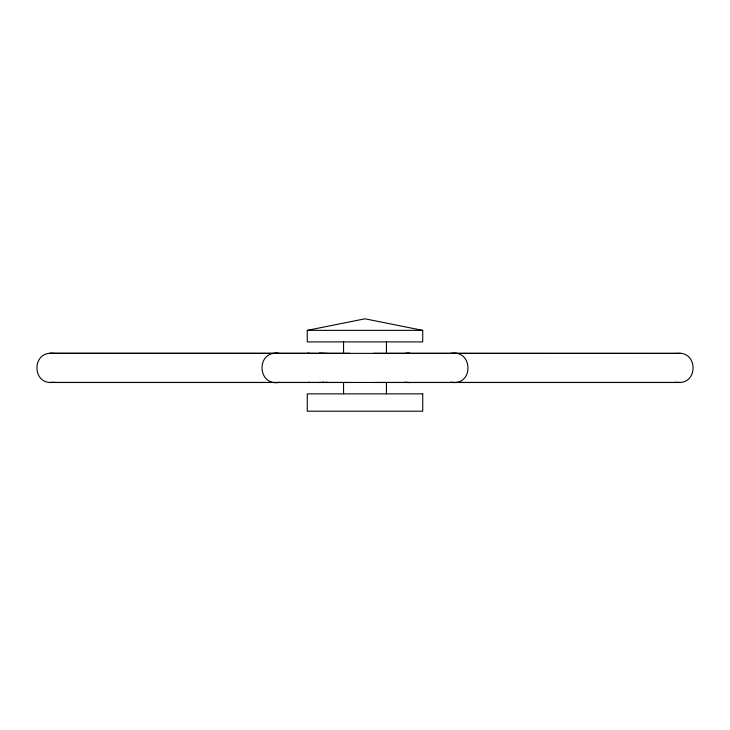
<?xml version="1.0" encoding="UTF-8"?>
<svg xmlns="http://www.w3.org/2000/svg" width="730" height="730" viewBox="0 0 730 730"><rect width="100%" height="100%" fill="white"/><g stroke="black" fill="none" stroke-linecap="round" stroke-linejoin="round"><path stroke-width="1.09" d="M349.798 353.302L49.53 353.302C32.741 354.488 32.741 381.288 49.53 382.474L349.798 382.474M373.505 382.474L680.47 382.474C697.26 381.288 697.26 354.488 680.47 353.302L373.505 353.302M307.266 330.362L365 318.809L422.734 330.362L422.734 341.905L307.266 341.905L307.266 330.362L422.734 330.362M307.403 382.474L309.858 382.319M319.402 382.474L320.78 382.42L319.183 382.474M404.21 353.457L408.453 353.302M450.383 353.457C473.149 348.894 474.199 385.887 451.222 382.319M675.369 353.457L680.47 353.302M50.407 382.474L54.631 382.319M49.53 382.474L680.47 382.474M279.617 382.319C256.851 386.882 255.801 349.889 278.778 353.457M323.399 382.319L322.167 382.365L323.627 382.319M323.344 382.474L327.697 382.319M676.208 353.457L49.53 353.302M323.344 353.302L327.697 353.457M404.21 382.319L408.453 382.474M319.183 353.302L323.198 353.439L319.402 353.302M275.402 353.302L279.617 353.457M50.407 353.302L54.631 353.457M675.369 382.319L679.593 382.474M450.383 382.319L454.598 382.474M386.444 341.905L386.444 353.201M386.444 382.575L386.444 393.862M343.556 341.905L343.556 353.201M343.556 382.575L343.556 393.862M307.403 353.302A14.527 8.413 -90 0 1 309.858 353.448M410.269 382.474A14.527 14.454 -90 0 1 406.044 382.319M406.044 353.448A14.527 14.454 -90 0 1 410.269 353.302M422.734 393.862L307.266 393.862L307.266 411.191L422.734 411.191L422.734 393.862"/></g></svg>
